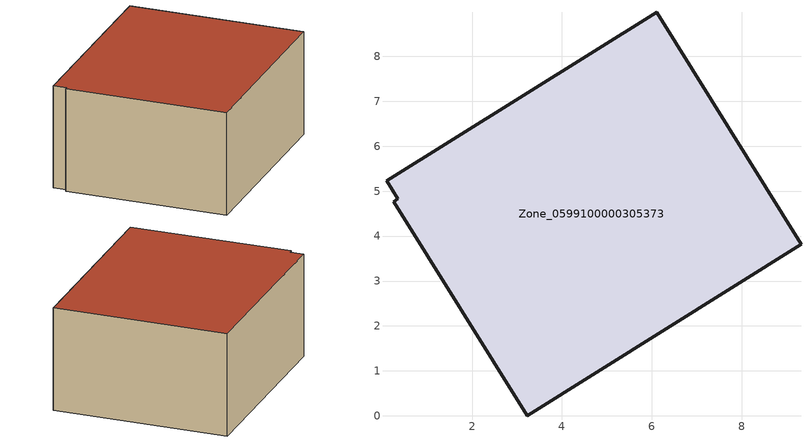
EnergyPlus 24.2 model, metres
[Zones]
Zone_0599100000305373
 floor ground (C_G): 0.35,4.83 0.1,5.23 6.1,8.98 9.32,3.82 3.23,0 0.25,4.76 z0
 wall outside (C_F): 3.23,0 9.32,3.82 6.1,8.98 0.1,5.23 0.35,4.83 0.25,4.76 3.23,0 z0:3.64
 roof outside (C_R): 0.1,5.23 0.35,4.83 0.25,4.76 3.23,0 9.32,3.82 6.1,8.98 z3.64
[BUILDING]
Pand.0599100000305373: North Axis=0; Terrain=City; Loads Convergence Tolerance Value=0.04; Temperature Convergence Tolerance Value=0.4; Solar Distribution=FullExterior; Maximum Number of Warmup Days=25; Minimum Number of Warmup Days=1
[Site:Location]
Rotterdam.The.Hague.AP_ZH_NLD Design_Conditions: Latitude=51.96; Longitude=4.45; Time Zone=1; Elevation=-4.5
[SITE:GROUNDTEMPERATURE:BUILDINGSURFACE]
18, 18, 18, 18, 18, 18, 18, 18, 18, 18, 18, 18
[MATERIAL] Thermal Absorptance=0.9; Solar Absorptance=0.7; Visible Absorptance=0.7
Name | Roughness | Thickness | Conductivity | Density | Specific Heat
G.TI.1946 | MediumSmooth | 0.15 | 1 | 540 | 1210
F.TI.1946 | Rough | 0.3 | 0.857143 | 1920 | 840
R.TI.1946 | MediumRough | 0.2 | 0.1 | 1500 | 1000
[CONSTRUCTION]
C_G: G.TI.1946
C_F: F.TI.1946
C_R: R.TI.1946
[ZONE]
Zone_0599100000305373: Type=1; Multiplier=1; Ceiling Height=Autocalculate; Volume=Autocalculate; Floor Area=autocalculate; Part of Total Floor Area=Yes
[ZONEINFILTRATION:DESIGNFLOWRATE]
Infil_Zone_0599100000305373: Zone or ZoneList or Space or SpaceList=Zone_0599100000305373; Schedule=AlwaysOn; Design Flow Rate Calculation Method=Flow/Area; Flow Rate per Floor Area=0.003; Constant Term Coefficient=1; Temperature Term Coefficient=0; Velocity Term Coefficient=0; Velocity Squared Term Coefficient=0
[HVACTEMPLATE:ZONE:IDEALLOADSAIRSYSTEM]
Zone_0599100000305373: Maximum Heating Supply Air Temperature=50; Minimum Cooling Supply Air Temperature=13; Maximum Heating Supply Air Humidity Ratio=0.0156; Minimum Cooling Supply Air Humidity Ratio=0.0077; Heating Limit=NoLimit; Cooling Limit=NoLimit; Dehumidification Control Type=ConstantSensibleHeatRatio; Cooling Sensible Heat Ratio=0.7; Dehumidification Setpoint=60; Humidification Control Type=None; Humidification Setpoint=30; Outdoor Air Method=None; Outdoor Air Flow Rate per Person=0.00944; Outdoor Air Flow Rate per Zone Floor Area=0; Outdoor Air Flow Rate per Zone=0; Demand Controlled Ventilation Type=None; Outdoor Air Economizer Type=NoEconomizer; Heat Recovery Type=None; Sensible Heat Recovery Effectiveness=0.7; Latent Heat Recovery Effectiveness=0.65
[ZONECONTROL:THERMOSTAT]
ThermostatControl_Zone_0599100000305373: Zone or ZoneList=Zone_0599100000305373; Control Type Schedule=DualSetpointControlType; Control 1=Thermostat_Zone_0599100000305373; Temperature Difference Between Cutout And Setpoint=0
[THERMOSTATSETPOINT:DUALSETPOINT]
Thermostat_Zone_0599100000305373: Heating Setpoint Temperature Schedule=HeatingSetpoint_Zone_0599100000305373; Cooling Setpoint Temperature Schedule=CoolingSetpoint_Zone_0599100000305373
[SCHEDULE:COMPACT]
HeatingSetpoint_Zone_0599100000305373: Through: 12/31, For: AllDays, Until: 24:00, 21
CoolingSetpoint_Zone_0599100000305373: Through: 12/31, For: AllDays, Until: 24:00, 24
DualSetpointControlType: Through: 12/31, For: AllDays, Until: 24:00, 4
AlwaysOn: Through: 12/31, For: AllDays, Until: 24:00, 1
